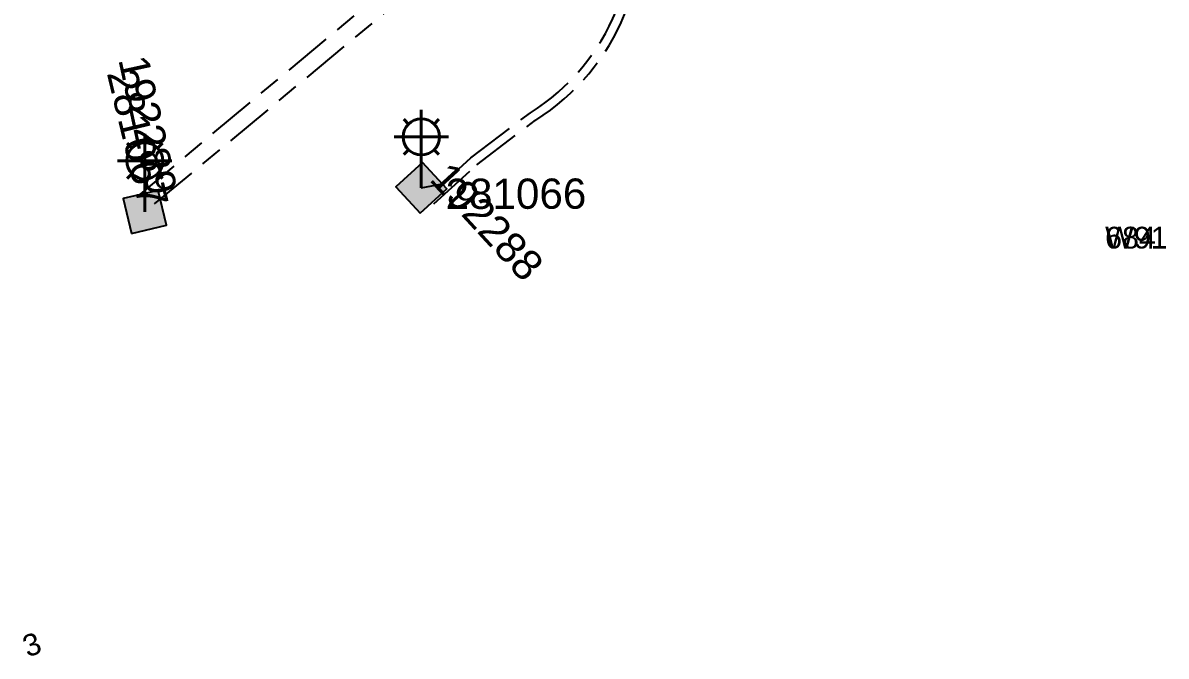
# Model space of a CAD drawing. Header units: metres. Extents: x 309024 to 312074, y 6251331 to 6253790.
# Drawn here: x 310308.2 to 310402.8, y 6252850.6 to 6252903 of the extents above; entities that cross this region are included whole.
import ezdxf
from ezdxf.enums import TextEntityAlignment as Align

# ---------------------------------------------------------------- set-up
doc = ezdxf.new("R2010")
doc.units = ezdxf.units.M
doc.linetypes.add('Cable Exist UG', pattern=[8.2, 4, -1.2, 1.8, -1.2])
doc.layers.get('0').update_dxf_attribs({"color": 6})
doc.layers.add('Cadastre Land Parcels_SP_EXT', color=9, linetype='Continuous', lineweight=5)
for name, color, linetype in [('Equip_SP_SL_EXT', 7, 'Continuous'), ('Mains_SL_EXT', 7, 'Continuous'), ('Mains_TR_EXT', 7, 'Continuous'), ('SupportsUG_SP_LV_SL_EXT', 7, 'Continuous'), ('Trench_SP_EXT', 7, 'Continuous')]:
    doc.layers.add(name, color=color, linetype=linetype)
doc.layers.get('0').freeze()
doc.styles.add('COLUMN_LABEL', font='arial.ttf')
doc.styles.add('iecARIAL', font='arial.ttf', dxfattribs={"height": 2})
doc.styles.add('POLE_LABEL', font='arial.ttf')
doc.styles.get("Standard").update_dxf_attribs({"font": 'arial.ttf'})

# ---------------------------------------------------------------- blocks, each defined once
blk = doc.blocks.new('COLUMN_EXT')
blk.add_hatch(color=256).paths.add_polyline_path([(-1.485, 1.485), (-1.485, -1.485), (1.485, -1.485), (1.485, 1.485)])
blk.add_lwpolyline([(-1.485, -1.485), (1.485, -1.485), (1.485, 1.485), (-1.485, 1.485)], close=True)
for tag, height, style, flags, p in [('ASSET_NUM', 2.5, 'COLUMN_LABEL', 8, (2, 2)), ('STRUCTURE_PLANT_NUMBER', 0.2, 'POLE_LABEL', 9, (1.813, 0.031)), ('STREET_CODE', 0.2, 'COLUMN_LABEL', 9, (1.813, -0.2))]:
    blk.add_attdef(tag, text='', height=height, dxfattribs=dict(style=style, flags=flags)).set_placement(p, align=Align.MIDDLE_LEFT)
at = {"flags": 9}
for tag, p in [('OWNED_BY', (1.813, -0.6)), ('STATE', (1.813, -0.8)), ('COLUMN_TYPE', (1.813, -0.4)), ('USAGE', (1.813, -1)), ('STREETNAME', (1.813, -1.6)), ('SUBURB', (1.813, -1.8)), ('LEGEND', (1.813, -1.2)), ('LOCATION', (1.813, -1.4)), ('NOTES', (1.813, -2))]:
    blk.add_attdef(tag, text='', height=0.2, dxfattribs=at).set_placement(p, align=Align.MIDDLE_LEFT)
at = {"flags": 1}
blk.add_attdef('Z', (1.813, -2.351), '', height=0.2, dxfattribs=at)
blk = doc.blocks.new('SL_LANTERN_EXT')
at = {"lineweight": 40}
for p, q in [((0, 1.968), (0, 6.468)), ((-1.459, 5.676), (-1.061, 5.278)), ((1.458, 5.676), (1.06, 5.278)), ((-2.25, 4.218), (2.25, 4.218)), ((-1.459, 2.759), (-1.061, 3.157)), ((1.458, 2.759), (1.06, 3.157)), ((0, 0), (0, 2.721))]:
    blk.add_line(p, q, dxfattribs=at)
blk.add_circle((0, 4.218), 1.5, dxfattribs=at)
at = {"style": 'iecARIAL', "flags": 8}
blk.add_attdef('ASSET_NUM', (1.5, 1.5), '', height=2.5, dxfattribs=at)
for tag, p, height, flags in [('CONSTRUCTED_VOLTAGE', (0.981, -0.653), 0.2, 9), ('CONTROL_TYPE', (0.981, -0.853), 0.2, 9), ('LANTERN_PURPOSE', (0.981, -1.053), 0.2, 9), ('LNUMBER', (2.181, -3.253), 2.5, 8), ('OPERATING_VOLTAGE', (0.981, -1.653), 0.2, 9), ('ORIENTATION', (0.981, -1.853), 0.2, 9), ('OWNED_BY', (0.981, -2.053), 0.2, 9), ('LANTERN_TYPE', (0.981, -1.253), 0.2, 9), ('NO_PHASES', (0.981, -1.453), 0.2, 9), ('STATE', (0.981, -2.253), 0.2, 9), ('CEXIST', (0.981, -2.653), 0.2, 9), ('CNEW', (0.981, -2.853), 0.2, 9), ('USAGE', (0.981, -2.453), 0.2, 9), ('CNUMBER', (0.981, -3.053), 0.2, 9), ('CREMOVE', (0.981, -3.253), 0.2, 9), ('CREPLACE', (0.981, -3.453), 0.2, 9), ('LKINGHEIGHT', (0.981, -3.653), 0.2, 9), ('LBRACKET', (0.981, -3.853), 0.2, 9), ('LBRACKETVOCAB', (0.981, -4.053), 0.2, 9), ('LCATEGORY', (0.981, -4.253), 0.2, 9), ('LCHARGE1', (0.981, -4.453), 0.2, 9), ('LCHARGE1PERCENT', (0.981, -4.653), 0.2, 9), ('LCHARGE2', (0.981, -4.853), 0.2, 9), ('LCHARGE2PERCENT', (0.981, -5.053), 0.2, 9), ('LCHARGE3', (0.981, -5.253), 0.2, 9), ('LCHARGE3PERCENT', (0.981, -5.453), 0.2, 9), ('LEXIST', (0.981, -5.653), 0.2, 9), ('LLAMP', (0.981, -5.853), 0.2, 9), ('LLAMPVOCAB', (0.981, -6.053), 0.2, 9), ('LMAST', (0.981, -6.253), 0.2, 9), ('LMASTVOCAB', (0.981, -6.453), 0.2, 9), ('LNEW', (0.981, -6.653), 0.2, 9), ('LANTNUMBER', (0.981, -6.853), 0.2, 9), ('LOUTREACH', (0.981, -7.253), 0.2, 9), ('LOUTREACHVOCAB', (0.981, -7.453), 0.2, 9), ('LRATECODE', (0.981, -7.653), 0.2, 9), ('LREMOVE', (0.981, -7.853), 0.2, 9), ('LREPLACE', (0.981, -8.053), 0.2, 9), ('LTYPE', (0.981, -8.253), 0.2, 9), ('LTYPEVOCAB', (0.981, -8.453), 0.2, 9), ('LEGEND', (0.981, -8.653), 0.2, 9), ('STREETNAME', (0.981, -9.253), 0.2, 9), ('SUBURB', (0.981, -9.453), 0.2, 1), ('LOCATION', (0.981, -8.853), 0.2, 9), ('NOTES', (0.981, -9.053), 0.2, 9)]:
    blk.add_attdef(tag, p, '', height=height, dxfattribs=dict(flags=flags))

msp = doc.modelspace()

# ---------------------------------------------------------------- linework, layer by layer
at = {"layer": 'Mains_SL_EXT', "linetype": 'Cable Exist UG'}
msp.add_lwpolyline([(310341.156, 6252889.381), (310342.91, 6252889.714), (310342.91, 6252889.714), (310345.254, 6252891.873), (310350.181, 6252895.591), (310350.181, 6252895.591, 0.317236), (310358.235, 6252914.991), (310358.235, 6252914.991), (310357.211, 6252922.754), (310356.624, 6252924.415)], format="xyb", dxfattribs=at)
msp.add_lwpolyline([(310341.061, 6252906.318), (310318.271, 6252887.389)], dxfattribs=at)
at = {"layer": 'Trench_SP_EXT', "linetype": 'Cable Exist UG'}
msp.add_lwpolyline([(310342.203, 6252888.067), (310345.739, 6252891.292), (310350.611, 6252894.968), (310350.622, 6252894.974), (310350.622, 6252894.974, 0.31591), (310358.983, 6252915.111), (310358.983, 6252915.111), (310359.228, 6252924.354)], format="xyb", dxfattribs=at)
msp.add_lwpolyline([(310339.554, 6252906.939), (310317.889, 6252888.87)], dxfattribs=at)

# ---------------------------------------------------------------- block references
at = {"layer": 'Equip_SP_SL_EXT'}
ref = msp.add_blockref('SL_LANTERN_EXT', (310318.271, 6252887.389), dxfattribs=at)
ref.add_attrib('ASSET_NUM', '192289', dxfattribs={"layer": '0', "height": 2.5, "rotation": 282.28832, "style": 'iecARIAL'}).set_placement((310319.771, 6252888.889), align=Align.MIDDLE_RIGHT)
ref = msp.add_blockref('SL_LANTERN_EXT', (310341.156, 6252889.381), dxfattribs=at)
ref.add_attrib('ASSET_NUM', '192288', dxfattribs={"layer": '0', "height": 2.5, "rotation": 312.6467, "style": 'iecARIAL'}).set_placement((310342.656, 6252890.881), align=Align.MIDDLE_LEFT)
at = {"layer": 'SupportsUG_SP_LV_SL_EXT'}
ref = msp.add_blockref('COLUMN_EXT', (310318.271, 6252887.389), dxfattribs=dict(at, rotation=13.24200704052835))
ref.add_attrib('ASSET_NUM', '281067', dxfattribs={"layer": '0', "height": 2.5, "rotation": 283.51433, "style": 'COLUMN_LABEL'}).set_placement((310320.271, 6252888.139), align=Align.TOP_RIGHT)
ref = msp.add_blockref('COLUMN_EXT', (310341.156, 6252889.381), dxfattribs=dict(at, rotation=42.64670306610918))
ref.add_attrib('ASSET_NUM', '281066', dxfattribs={"layer": '0', "height": 2.5, "rotation": 0.12952, "style": 'COLUMN_LABEL'}).set_placement((310343.156, 6252890.131), align=Align.TOP_LEFT)

# ---------------------------------------------------------------- texts
at = {"layer": 'Cadastre Land Parcels_SP_EXT'}
msp.add_text('3', height=1.8, rotation=19.26454, dxfattribs=at).set_placement((310308.56, 6252850.505))
at = {"layer": 'Mains_TR_EXT'}
for s in ['W91', '684']:
    msp.add_text(s, height=1.8, dxfattribs=at).set_placement((310397.749, 6252884.36))

doc.saveas('drawing.dxf')
